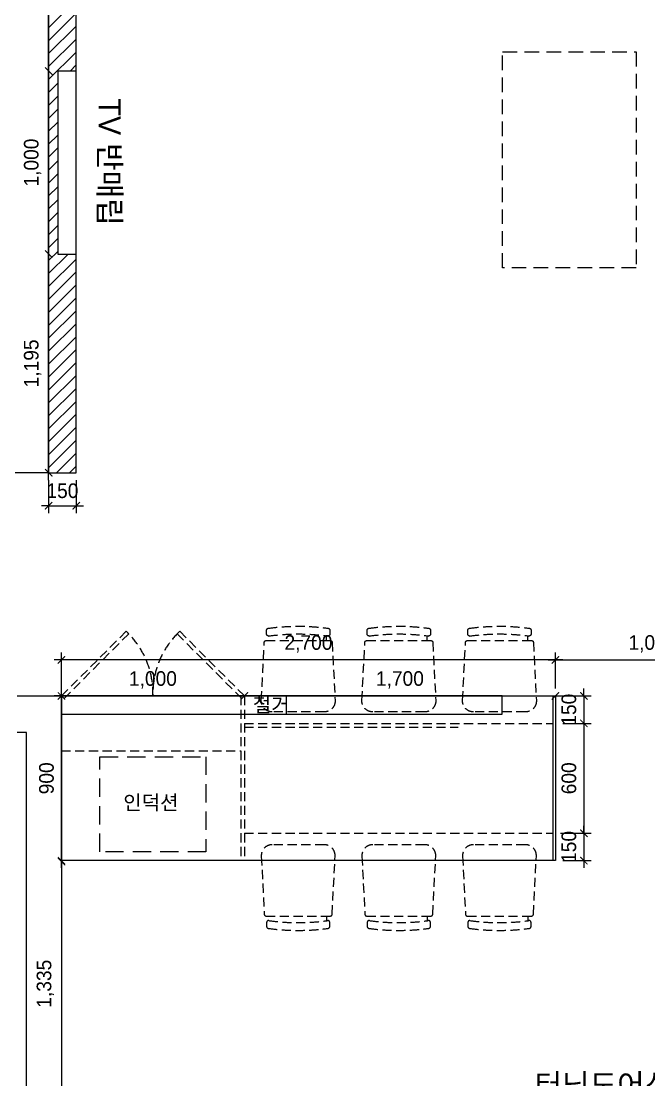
# Model space of a CAD drawing. Header units: inches. Extents: x 3778 to 56227, y -16914 to 35091.
# Drawn here: x 13860 to 17290, y 9887 to 15672 of the extents above; entities that cross this region are included whole.
import ezdxf

# ---------------------------------------------------------------- set-up
doc = ezdxf.new("R2010")
doc.units = ezdxf.units.IN
doc.header["$LTSCALE"] = 100
doc.header["$MEASUREMENT"] = 0
doc.header["$PDSIZE"] = 700.071425
for name, pattern in [('DASHED', [0.75, 0.5, -0.25]), ('DASHEDX2', [1.5, 1, -0.5]), ('DH-HID2', [1.2, 0.8, -0.4])]:
    doc.linetypes.add(name, pattern=pattern)
for name, color, linetype in [('0-ELC TEXT', 7, 'Continuous'), ('03-WAL NEW', 3, 'Continuous'), ('04_FUR', 6, 'Continuous'), ('06-FUR', 6, 'Continuous'), ('07-DIM WAL', 5, 'Continuous'), ('3.기호.계단선', 30, 'Continuous'), ('FU-FURM', 251, 'DH-HID2'), ('FUR', 8, 'DASHED'), ('HAT', 8, 'Continuous'), ('도면층2', 2, 'Continuous')]:
    doc.layers.add(name, color=color, linetype=linetype)
doc.styles.add('HY 울릉도 L', font='')
doc.styles.add('코레일둥고', font='Korail_Round_Gothic_Medium.ttf')
doc.styles.get('HY 울릉도 L').set_extended_font_data('HY울릉도L')
doc.dimstyles.new('40', dxfattribs={"dimscale": 40, "dimtxt": 2, "dimasz": 1, "dimexe": 1, "dimexo": 1, "dimgap": 1, "dimtad": 1, "dimdec": 0, "dimrnd": 0.05, "dimdsep": 46, "dimlunit": 6, "dimtxsty": 'HY 울릉도 L', "dimblk": 'ARCHTICK', "dimcen": 2.5, "dimdle": 1, "dimclrd": 133, "dimclre": 133, "dimclrt": 30, "dimadec": 0, "dimazin": 0, "dimtfac": 1, "dimtdec": 0, "dimtix": 1, "dimtmove": 2, "dimatfit": 3, "dimldrblk": 'ARCHTICK', "dimfxl": 0, "dimlwd": -1, "dimlwe": -1, "dimarcsym": 0})

# ---------------------------------------------------------------- blocks, each defined once
blk = doc.blocks.new('FSFF')
at = {"layer": '도면층2'}
for p, q in [((45887.4, 3232.4), (45887.4, 7032.4)), ((45887.4, 3232.4), (45637.4, 3232.4)), ((45715.9, 2012.4), (45957.4, 2012.4)), ((45957.4, 2012.4), (45957.4, -927.6)), ((45765.9, 1812.4), (45715.9, 1812.4)), ((45765.9, -2630.6), (45765.9, 1812.4))]:
    blk.add_line(p, q, dxfattribs=at)
blk = doc.blocks.new('_ArchTick')
at = {"color": 0, "linetype": 'ByBlock', "const_width": 0.15}
blk.add_lwpolyline([(-0.5, -0.5), (0.5, 0.5)], dxfattribs=at)
blk = doc.blocks.new('*D80')
at = {"layer": '07-DIM WAL', "color": 133}
for p, q in [((14079.8, 12024.4), (14079.8, 12221.2)), ((16779.8, 12024.4), (16779.8, 12221.2)), ((16819.8, 12181.2), (14039.8, 12181.2))]:
    blk.add_line(p, q, dxfattribs=at)
at = {"layer": 'Defpoints', "color": 0}
for p in [(14079.8, 12181.2), (14079.8, 11984.4), (16779.8, 11984.4)]:
    blk.add_point(p, dxfattribs=at)
at = {"layer": '07-DIM WAL', "color": 133, "xscale": 40, "yscale": 40, "zscale": 40, "rotation": 180}
blk.add_blockref('_ArchTick', (14079.8, 12181.2), dxfattribs=at)
at = {"layer": '07-DIM WAL', "color": 133, "xscale": 40, "yscale": 40, "zscale": 40}
blk.add_blockref('_ArchTick', (16779.8, 12181.2), dxfattribs=at)
at = {"layer": '07-DIM WAL', "color": 30, "insert": (15429.8, 12269.2), "char_height": 80, "attachment_point": 5, "style": 'HY 울릉도 L'}
blk.add_mtext('2,700', dxfattribs=at)
blk = doc.blocks.new('*D78')
at = {"layer": '07-DIM WAL', "color": 133}
for p, q in [((16819.9, 11984.4), (16975.3, 11984.4)), ((16935.3, 11984.4), (16935.3, 12024.4)), ((16935.3, 11984.4), (16935.3, 11834.4)), ((16819.9, 11834.4), (16975.3, 11834.4)), ((16935.3, 11834.4), (16935.3, 11794.4))]:
    blk.add_line(p, q, dxfattribs=at)
at = {"layer": 'Defpoints', "color": 0}
for p in [(16779.9, 11984.4), (16779.9, 11834.4), (16935.3, 11834.4)]:
    blk.add_point(p, dxfattribs=at)
at = {"layer": '07-DIM WAL', "color": 133, "xscale": 40, "yscale": 40, "zscale": 40}
for p, rotation in [((16935.3, 11984.4), 270), ((16935.3, 11834.4), 90)]:
    blk.add_blockref('_ArchTick', p, dxfattribs=dict(at, rotation=rotation))
at = {"layer": '07-DIM WAL', "color": 30, "insert": (16853.5, 11909.4), "char_height": 80, "attachment_point": 5, "rotation": 90, "style": 'HY 울릉도 L'}
blk.add_mtext('150', dxfattribs=at)
blk = doc.blocks.new('ggetg')
at = {"layer": 'FUR'}
blk.add_line((-181607.8, -178117.2), (-181607.8, -178142.9), dxfattribs=at)
for points in [[(-181587.3, -178117.2, 0.399285), (-181577.3, -178107.8), (-181561, -177790.3, 0.429301), (-181620.9, -177727.2), (-181904.6, -177727.2, 0.429301), (-181964.5, -177790.3), (-181948.2, -178107.8, 0.399285), (-181938.3, -178117.2)], [(-181923.9, -178142, 0.455835), (-181935.3, -178151.9), (-181935.3, -178174.5, 0.37479), (-181926.7, -178184.4, 0.068331), (-181598.8, -178184.4, 0.37479), (-181590.2, -178174.5), (-181590.2, -178151.9, 0.455835), (-181601.6, -178142, -0.070108)]]:
    blk.add_lwpolyline(points, format="xyb", close=True, dxfattribs=at)
blk = doc.blocks.new('*D84')
at = {"layer": '07-DIM WAL', "color": 133}
blk.add_line((15039.8, 11984.4), (16819.8, 11984.4), dxfattribs=at)
at = {"layer": 'Defpoints', "color": 0}
for p in [(15079.8, 11984.4), (16779.8, 11984.4), (16779.8, 11984.4)]:
    blk.add_point(p, dxfattribs=at)
at = {"layer": '07-DIM WAL', "color": 133, "xscale": 40, "yscale": 40, "zscale": 40, "rotation": 180}
blk.add_blockref('_ArchTick', (15079.8, 11984.4), dxfattribs=at)
at = {"layer": '07-DIM WAL', "color": 133, "xscale": 40, "yscale": 40, "zscale": 40}
blk.add_blockref('_ArchTick', (16779.8, 11984.4), dxfattribs=at)
at = {"layer": '07-DIM WAL', "color": 30, "insert": (15929.8, 12072.4), "char_height": 80, "attachment_point": 5, "style": 'HY 울릉도 L'}
blk.add_mtext('1,700', dxfattribs=at)
blk = doc.blocks.new('*D85')
at = {"layer": '07-DIM WAL', "color": 133}
blk.add_line((15119.8, 11984.4), (14039.8, 11984.4), dxfattribs=at)
at = {"layer": 'Defpoints', "color": 0}
for p in [(14079.8, 11984.4), (14079.8, 11984.4), (15079.8, 11984.4)]:
    blk.add_point(p, dxfattribs=at)
at = {"layer": '07-DIM WAL', "color": 133, "xscale": 40, "yscale": 40, "zscale": 40, "rotation": 180}
blk.add_blockref('_ArchTick', (14079.8, 11984.4), dxfattribs=at)
at = {"layer": '07-DIM WAL', "color": 133, "xscale": 40, "yscale": 40, "zscale": 40}
blk.add_blockref('_ArchTick', (15079.8, 11984.4), dxfattribs=at)
at = {"layer": '07-DIM WAL', "color": 30, "insert": (14579.8, 12072.4), "char_height": 80, "attachment_point": 5, "style": 'HY 울릉도 L'}
blk.add_mtext('1,000', dxfattribs=at)
blk = doc.blocks.new('*D86')
at = {"layer": '07-DIM WAL', "color": 133}
for p, q in [((16935.3, 11874.4), (16935.3, 11194.4)), ((16819.9, 11834.4), (16975.3, 11834.4)), ((16807.9, 11234.4), (16975.3, 11234.4))]:
    blk.add_line(p, q, dxfattribs=at)
at = {"layer": 'Defpoints', "color": 0}
for p in [(16779.9, 11834.4), (16767.9, 11234.4), (16935.3, 11234.4)]:
    blk.add_point(p, dxfattribs=at)
at = {"layer": '07-DIM WAL', "color": 133, "xscale": 40, "yscale": 40, "zscale": 40}
for p, rotation in [((16935.3, 11834.4), 90), ((16935.3, 11234.4), 270)]:
    blk.add_blockref('_ArchTick', p, dxfattribs=dict(at, rotation=rotation))
at = {"layer": '07-DIM WAL', "color": 30, "insert": (16853.6, 11534.4), "char_height": 80, "attachment_point": 5, "rotation": 90, "style": 'HY 울릉도 L'}
blk.add_mtext('600', dxfattribs=at)
blk = doc.blocks.new('*D87')
at = {"layer": '07-DIM WAL', "color": 133}
for p, q in [((16819.8, 11234.4), (16975.3, 11234.4)), ((16935.3, 11234.4), (16935.3, 11274.4)), ((16935.3, 11234.4), (16935.3, 11084.4)), ((16819.9, 11084.4), (16975.3, 11084.4)), ((16935.3, 11084.4), (16935.3, 11044.4))]:
    blk.add_line(p, q, dxfattribs=at)
at = {"layer": 'Defpoints', "color": 0}
for p in [(16779.8, 11234.4), (16779.9, 11084.4), (16935.3, 11084.4)]:
    blk.add_point(p, dxfattribs=at)
at = {"layer": '07-DIM WAL', "color": 133, "xscale": 40, "yscale": 40, "zscale": 40}
for p, rotation in [((16935.3, 11234.4), 270), ((16935.3, 11084.4), 90)]:
    blk.add_blockref('_ArchTick', p, dxfattribs=dict(at, rotation=rotation))
at = {"layer": '07-DIM WAL', "color": 30, "insert": (16853.5, 11159.4), "char_height": 80, "attachment_point": 5, "rotation": 90, "style": 'HY 울릉도 L'}
blk.add_mtext('150', dxfattribs=at)
blk = doc.blocks.new('*D92')
at = {"layer": '07-DIM WAL', "color": 133}
blk.add_line((14079.8, 11044.4), (14079.8, 12024.4), dxfattribs=at)
at = {"layer": 'Defpoints', "color": 0}
for p in [(14079.8, 11984.4), (14079.8, 11984.4), (14079.8, 11084.4)]:
    blk.add_point(p, dxfattribs=at)
at = {"layer": '07-DIM WAL', "color": 133, "xscale": 40, "yscale": 40, "zscale": 40}
for p, rotation in [((14079.8, 11984.4), 90), ((14079.8, 11084.4), 270)]:
    blk.add_blockref('_ArchTick', p, dxfattribs=dict(at, rotation=rotation))
at = {"layer": '07-DIM WAL', "color": 30, "insert": (13998.1, 11534.4), "char_height": 80, "attachment_point": 5, "rotation": 90, "style": 'HY 울릉도 L'}
blk.add_mtext('900', dxfattribs=at)
blk = doc.blocks.new('*D93')
at = {"layer": '07-DIM WAL', "color": 133}
blk.add_line((14079.8, 11119.4), (14079.8, 9704.4), dxfattribs=at)
at = {"layer": 'Defpoints', "color": 0}
for p in [(14079.8, 11079.4), (14079.8, 9744.4), (14079.8, 9744.4)]:
    blk.add_point(p, dxfattribs=at)
at = {"layer": '07-DIM WAL', "color": 133, "xscale": 40, "yscale": 40, "zscale": 40}
for p, rotation in [((14079.8, 11079.4), 90), ((14079.8, 9744.4), 270)]:
    blk.add_blockref('_ArchTick', p, dxfattribs=dict(at, rotation=rotation))
at = {"layer": '07-DIM WAL', "color": 30, "insert": (13991.8, 10411.9), "char_height": 80, "attachment_point": 5, "rotation": 90, "style": 'HY 울릉도 L'}
blk.add_mtext('1,335', dxfattribs=at)
blk = doc.blocks.new('*D110')
at = {"layer": '07-DIM WAL', "color": 133}
for p, q in [((14009.8, 13164.4), (14009.8, 12983.9)), ((14160.1, 13164.4), (14160.1, 12983.9)), ((14009.8, 13023.9), (13969.8, 13023.9)), ((14009.8, 13023.9), (14160.1, 13023.9)), ((14160.1, 13023.9), (14200.1, 13023.9))]:
    blk.add_line(p, q, dxfattribs=at)
at = {"layer": 'Defpoints', "color": 0}
for p in [(14009.8, 13204.4), (14160.1, 13204.4), (14160.1, 13023.9)]:
    blk.add_point(p, dxfattribs=at)
at = {"layer": '07-DIM WAL', "color": 133, "xscale": 40, "yscale": 40, "zscale": 40}
blk.add_blockref('_ArchTick', (14009.8, 13023.9), dxfattribs=at)
at = {"layer": '07-DIM WAL', "color": 133, "xscale": 40, "yscale": 40, "zscale": 40, "rotation": 180}
blk.add_blockref('_ArchTick', (14160.1, 13023.9), dxfattribs=at)
at = {"layer": '07-DIM WAL', "color": 30, "insert": (14085, 13105.6), "char_height": 80, "attachment_point": 5, "style": 'HY 울릉도 L'}
blk.add_mtext('150', dxfattribs=at)
blk = doc.blocks.new('*D113')
at = {"layer": '07-DIM WAL', "color": 133}
blk.add_line((14009.8, 13164.4), (14009.8, 14439.4), dxfattribs=at)
at = {"layer": 'Defpoints', "color": 0}
for p in [(14009.8, 14399.4), (14009.8, 14399.4), (14009.8, 13204.4)]:
    blk.add_point(p, dxfattribs=at)
at = {"layer": '07-DIM WAL', "color": 133, "xscale": 40, "yscale": 40, "zscale": 40}
for p, rotation in [((14009.8, 14399.4), 90), ((14009.8, 13204.4), 270)]:
    blk.add_blockref('_ArchTick', p, dxfattribs=dict(at, rotation=rotation))
at = {"layer": '07-DIM WAL', "color": 30, "insert": (13921.8, 13801.9), "char_height": 80, "attachment_point": 5, "rotation": 90, "style": 'HY 울릉도 L'}
blk.add_mtext('1,195', dxfattribs=at)
blk = doc.blocks.new('*D114')
at = {"layer": '07-DIM WAL', "color": 133}
blk.add_line((14009.8, 14359.4), (14009.8, 15439.4), dxfattribs=at)
at = {"layer": 'Defpoints', "color": 0}
for p in [(14009.8, 15399.4), (14009.8, 15399.4), (14009.8, 14399.4)]:
    blk.add_point(p, dxfattribs=at)
at = {"layer": '07-DIM WAL', "color": 133, "xscale": 40, "yscale": 40, "zscale": 40}
for p, rotation in [((14009.8, 15399.4), 90), ((14009.8, 14399.4), 270)]:
    blk.add_blockref('_ArchTick', p, dxfattribs=dict(at, rotation=rotation))
at = {"layer": '07-DIM WAL', "color": 30, "insert": (13921.9, 14899.4), "char_height": 80, "attachment_point": 5, "rotation": 90, "style": 'HY 울릉도 L'}
blk.add_mtext('1,000', dxfattribs=at)
blk = doc.blocks.new('*D115')
at = {"layer": '07-DIM WAL', "color": 133}
blk.add_line((14009.8, 15359.4), (14009.8, 18059.4), dxfattribs=at)
at = {"layer": 'Defpoints', "color": 0}
for p in [(14009.8, 18019.4), (14009.8, 18019.4), (14009.8, 15399.4)]:
    blk.add_point(p, dxfattribs=at)
at = {"layer": '07-DIM WAL', "color": 133, "xscale": 40, "yscale": 40, "zscale": 40}
for p, rotation in [((14009.8, 18019.4), 90), ((14009.8, 15399.4), 270)]:
    blk.add_blockref('_ArchTick', p, dxfattribs=dict(at, rotation=rotation))
at = {"layer": '07-DIM WAL', "color": 30, "insert": (13921.9, 16709.4), "char_height": 80, "attachment_point": 5, "rotation": 90, "style": 'HY 울릉도 L'}
blk.add_mtext('2,620', dxfattribs=at)
blk = doc.blocks.new('*D612')
at = {"layer": '07-DIM WAL', "color": 133}
for p, q in [((16779.9, 12024.4), (16779.9, 12221.2)), ((17839.8, 12019.4), (17839.8, 12221.2)), ((16739.9, 12181.2), (17879.8, 12181.2))]:
    blk.add_line(p, q, dxfattribs=at)
at = {"layer": 'Defpoints', "color": 0}
for p in [(17839.8, 12181.2), (16779.9, 11984.4), (17839.8, 11979.4)]:
    blk.add_point(p, dxfattribs=at)
at = {"layer": '07-DIM WAL', "color": 133, "xscale": 40, "yscale": 40, "zscale": 40, "rotation": 180}
blk.add_blockref('_ArchTick', (16779.9, 12181.2), dxfattribs=at)
at = {"layer": '07-DIM WAL', "color": 133, "xscale": 40, "yscale": 40, "zscale": 40}
blk.add_blockref('_ArchTick', (17839.8, 12181.2), dxfattribs=at)
at = {"layer": '07-DIM WAL', "color": 30, "insert": (17309.9, 12269.2), "char_height": 80, "attachment_point": 5, "style": 'HY 울릉도 L'}
blk.add_mtext('1,060', dxfattribs=at)

msp = doc.modelspace()

# ---------------------------------------------------------------- hatches: boundary and pattern name
at = {"layer": 'HAT'}
h = msp.add_hatch(dxfattribs=at)
h.set_pattern_fill('_USER', color=256, scale=50, angle=45, pattern_type=0)
h.set_pattern_definition([(45, (0, 0), (-35.35534, 35.35534), [])])
h.paths.add_polyline_path([(14060.1, 14399.4), (14160.1, 14399.4), (14160.1, 15399.4), (14060.1, 15399.4)], flags=16)
edge = h.paths.add_edge_path()
edge.add_arc((14360.1, 17799.4), 200, 90, 180)
edge.add_line((14160.1, 17799.4), (14160.1, 13204.4))
edge.add_line((14160.1, 13204.4), (14009.8, 13204.4))
edge.add_line((14009.8, 13204.4), (14009.8, 17919.4))
edge.add_line((14009.8, 17919.4), (14110.1, 17919.4))
edge.add_line((14110.1, 17919.4), (14110.1, 18019.4))
edge.add_line((14110.1, 18019.4), (14360.1, 18019.4))
edge.add_line((14360.1, 18019.4), (14360.1, 17999.4))

# ---------------------------------------------------------------- linework, layer by layer
at = {"layer": '03-WAL NEW'}
for p, q in [((14009.8, 17919.4), (14009.8, 13204.4)), ((14160.1, 13204.4), (14160.1, 17799.4)), ((14009.8, 13204.4), (14160.1, 13204.4))]:
    msp.add_line(p, q, dxfattribs=at)
msp.add_lwpolyline([(14060.1, 14399.4), (14160.1, 14399.4), (14160.1, 15399.4), (14060.1, 15399.4)], close=True, dxfattribs=at)
at = {"layer": '04_FUR'}
msp.add_line((16767.9, 11084.4), (16767.9, 11984.4), dxfattribs=at)
msp.add_lwpolyline([(14079.8, 11984.4), (16779.8, 11984.4), (16779.8, 11084.4), (14079.8, 11084.4), (14079.8, 11984.4)], dxfattribs=at)
at = {"layer": '06-FUR', "color": 7, "linetype": 'DASHEDX2'}
msp.add_lwpolyline([(14289.8, 11652.7), (14869.8, 11652.7), (14869.8, 11132.7), (14289.8, 11132.7)], close=True, dxfattribs=at)
at = {"layer": '3.기호.계단선', "color": 10}
msp.add_lwpolyline([(16487.8, 11984.4), (14079.8, 11984.4), (14079.8, 11884.4), (16487.8, 11884.4)], close=True, dxfattribs=at)
at = {"layer": 'FU-FURM'}
msp.add_lwpolyline([(16490.7, 15503.8), (17220.7, 15503.8), (17220.7, 14323.8), (16490.7, 14323.8)], close=True, dxfattribs=at)
at = {"layer": 'FUR'}
for p, q in [((15059.8, 11984.4), (15059.8, 11084.4)), ((15079.8, 11984.4), (15079.8, 11084.4)), ((15079.8, 11834.4), (16767.9, 11834.4)), ((15079.8, 11814.4), (16247.8, 11814.4)), ((14079.8, 11684.4), (15059.8, 11684.4)), ((15079.8, 11234.4), (16767.9, 11234.4))]:
    msp.add_line(p, q, dxfattribs=at)
for points in [[(14079.8, 11984.4), (14433.4, 12338), (14447.5, 12323.9), (14093.9, 11970.3), (14079.8, 11984.4)], [(15079.8, 11984.4), (14726.3, 12338), (14712.1, 12323.9), (15065.7, 11970.3), (15079.8, 11984.4)]]:
    msp.add_lwpolyline(points, dxfattribs=at)
for centre, start, end in [((14115.5, 11999), 358.20901, 45.61676), ((15044.1, 11999), 134.38324, 181.79099)]:
    msp.add_arc(centre, 464.5, start, end, dxfattribs=at)

# ---------------------------------------------------------------- block references
at = {"layer": '07-DIM WAL'}
msp.add_blockref('FSFF', (-31877.6, 9972), dxfattribs=at)
at = {"layer": 'FUR', "xscale": -1, "rotation": 180}
for p in [(197136.6, -165830), (197686.6, -165830), (198236.6, -165830)]:
    msp.add_blockref('ggetg', p, dxfattribs=at)
at = {"layer": 'FUR'}
for p in [(197136.6, 188898.9), (197686.6, 188898.9), (198236.6, 188898.9)]:
    msp.add_blockref('ggetg', p, dxfattribs=at)

# ---------------------------------------------------------------- texts
at = {"layer": '0-ELC TEXT', "style": '코레일둥고'}
msp.add_text('TV 반매립', height=120, rotation=270, dxfattribs=at).set_placement((14283.6, 15250))
msp.add_text('터닝도어신설', height=120, dxfattribs=at).set_placement((16665.5, 9799.2))
at = {"layer": '06-FUR', "color": 7, "linetype": 'DASHEDX2', "style": '코레일둥고'}
msp.add_text('인덕션', height=80, dxfattribs=at).set_placement((14417.8, 11361.9))
at = {"layer": '3.기호.계단선', "color": 10, "style": '코레일둥고'}
msp.add_text('철거', height=80, dxfattribs=at).set_placement((15126.5, 11896.3))

# ---------------------------------------------------------------- dimensions: what is measured, and where the dimension line sits
at = {"layer": '07-DIM WAL'}
for base, p1, p2, picture, middle in [((14009.8, 18019.4), (14009.8, 15399.4), (14009.8, 18019.4), '*D115', (13921.9, 16709.4)), ((14009.8, 15399.4), (14009.8, 14399.4), (14009.8, 15399.4), '*D114', (13921.9, 14899.4)), ((14009.8, 14399.4), (14009.8, 13204.4), (14009.8, 14399.4), '*D113', (13921.8, 13801.9)), ((14079.8, 11984.4), (14079.8, 11084.4), (14079.8, 11984.4), '*D92', (13998.1, 11534.4)), ((16935.3, 11834.4), (16779.9, 11984.4), (16779.9, 11834.4), '*D78', (16853.5, 11909.4)), ((16935.3, 11234.4), (16779.9, 11834.4), (16767.9, 11234.4), '*D86', (16853.6, 11534.4)), ((16935.3, 11084.4), (16779.8, 11234.4), (16779.9, 11084.4), '*D87', (16853.5, 11159.4)), ((14079.8, 9744.4), (14079.8, 11079.4), (14079.8, 9744.4), '*D93', (13991.8, 10411.9))]:
    dim = msp.add_linear_dim(base=base, p1=p1, p2=p2, angle=90, dimstyle='40', override={"dimfxl": 1.25}, dxfattribs=at)
    dim.commit()
    dim.dimension.update_dxf_attribs({"geometry": picture, "text_midpoint": middle})
for base, p1, p2, picture, middle in [((14160.1, 13023.9), (14009.8, 13204.4), (14160.1, 13204.4), '*D110', (14085, 13105.6)), ((14079.8, 12181.2), (16779.8, 11984.4), (14079.8, 11984.4), '*D80', (15429.8, 12269.2)), ((17839.8, 12181.2), (16779.9, 11984.4), (17839.8, 11979.4), '*D612', (17309.9, 12269.2)), ((14079.8, 11984.4), (15079.8, 11984.4), (14079.8, 11984.4), '*D85', (14579.8, 12072.4)), ((16779.8, 11984.4), (15079.8, 11984.4), (16779.8, 11984.4), '*D84', (15929.8, 12072.4))]:
    dim = msp.add_linear_dim(base=base, p1=p1, p2=p2, dimstyle='40', override={"dimfxl": 1.25}, dxfattribs=at)
    dim.commit()
    dim.dimension.update_dxf_attribs({"geometry": picture, "text_midpoint": middle})

doc.saveas('drawing.dxf')
